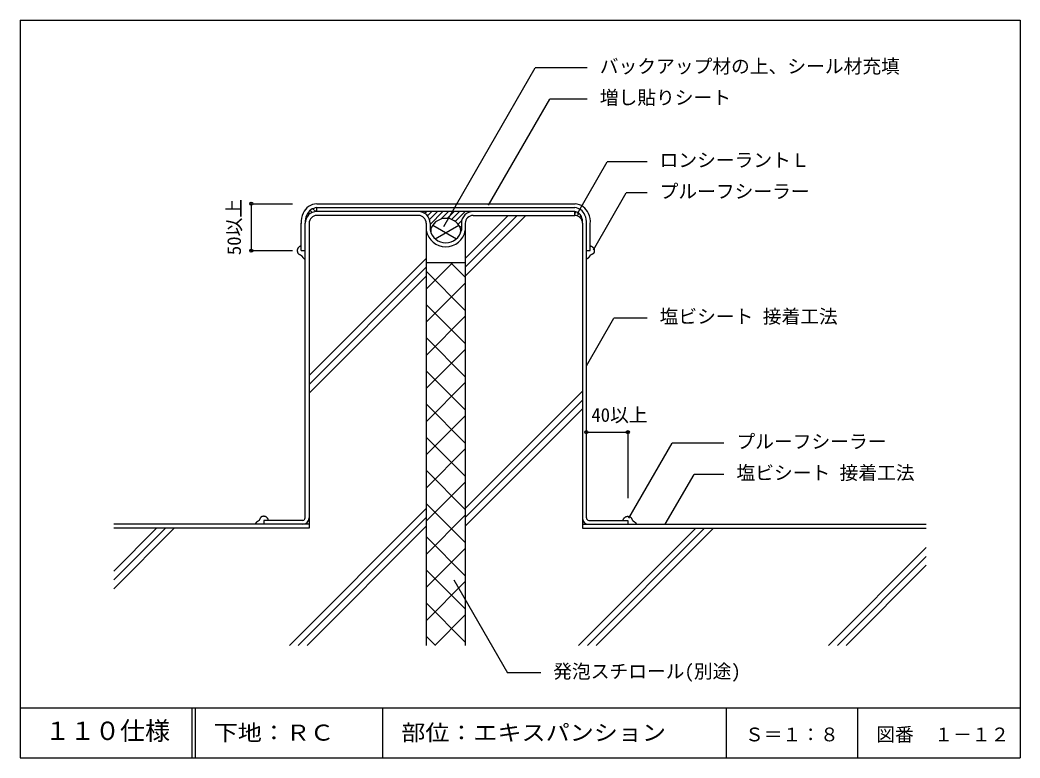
# Model space of a CAD drawing. Units: millimetres, scale not verified. Extents: x -706 to 574, y -987 to 981.
# Drawn here: x -706 to 574, y 37 to 981 of the extents above; entities that cross this region are included whole.
import ezdxf
from ezdxf.enums import TextEntityAlignment as Align

# ---------------------------------------------------------------- set-up
doc = ezdxf.new("R2010")
doc.units = ezdxf.units.MM
doc.header["$LTSCALE"] = 8
doc.header["$PDMODE"] = 32
doc.header["$PDSIZE"] = 4
for name, color, linetype in [('4-2', 7, 'Continuous'), ('4-4', 2, 'Continuous'), ('4-A', 7, 'Continuous'), ('4-B', 7, 'Continuous'), ('4-D', 4, 'Continuous'), ('4-E', 4, 'Continuous'), ('F-2', 7, 'Continuous'), ('F-5', 6, 'Continuous'), ('F-7', 1, 'Continuous'), ('F-A', 7, 'Continuous')]:
    doc.layers.add(name, color=color, linetype=linetype)
doc.styles.add('HG丸ｺﾞｼｯｸM-PRO', font='')
doc.styles.add('ＭＳ ゴシック', font='')
doc.styles.get('HG丸ｺﾞｼｯｸM-PRO').set_extended_font_data('HG丸ｺﾞｼｯｸM-PRO')
doc.styles.get('ＭＳ ゴシック').set_extended_font_data('MS Gothic')

msp = doc.modelspace()

# ---------------------------------------------------------------- linework, layer by layer
at = {"layer": '4-2'}
for p, q in [((3.834, 735.9), (-326.166, 735.9)), ((-196.166, 730.9), (-326.166, 730.9)), ((-126.166, 730.9), (3.834, 730.9)), ((3.834, 730.9), (3.834, 735.9)), ((-341.166, 685.9), (-341.166, 720.9)), ((-336.166, 720.9), (-336.166, 330.9)), ((-186.166, 720.9), (-186.166, 711.553)), ((-181.166, 720.9), (-181.166, 712.045)), ((-177.833, 718.665), (-147.455, 701.126)), ((-174.798, 701.056), (-144.441, 718.582)), ((-141.166, 720.9), (-141.166, 712.045)), ((-136.166, 720.9), (-136.166, 711.553)), ((13.834, 720.9), (13.834, 330.9)), ((18.834, 685.9), (18.834, 720.9)), ((-186.166, 670.9), (-136.166, 670.9)), ((-336.166, 335.9), (-394.166, 335.9)), ((13.834, 335.9), (71.834, 335.9)), ((-336.166, 330.9), (-586.166, 330.9)), ((13.834, 330.9), (453.834, 330.9))]:
    msp.add_line(p, q, dxfattribs=at)
for points in [[(-326.166, 735.9), (-326.166, 740.9), (4.088, 740.9)], [(-346.166, 691.897), (-346.297, 691.879), (-346.522, 691.846), (-346.746, 691.809), (-346.966, 691.763), (-347.183, 691.708), (-347.394, 691.639), (-347.514, 691.592), (-347.606, 691.551), (-347.762, 691.472), (-347.914, 691.385), (-348.063, 691.291), (-348.208, 691.191), (-348.35, 691.086), (-348.432, 691.024), (-348.526, 690.949), (-348.687, 690.819), (-348.845, 690.686), (-349, 690.551), (-349.154, 690.414), (-349.305, 690.275), (-349.393, 690.193), (-349.484, 690.108), (-349.64, 689.959), (-349.793, 689.807), (-349.943, 689.652), (-350.089, 689.493), (-350.231, 689.329), (-350.31, 689.232), (-350.379, 689.145), (-350.493, 688.99), (-350.601, 688.831), (-350.702, 688.668), (-350.795, 688.5), (-350.878, 688.329), (-350.922, 688.227), (-350.967, 688.113), (-351.034, 687.914), (-351.091, 687.71), (-351.138, 687.503)], [(23.834, 691.897), (23.965, 691.879), (24.19, 691.846), (24.413, 691.809), (24.634, 691.763), (24.85, 691.708), (25.062, 691.639), (25.182, 691.592), (25.274, 691.551), (25.43, 691.472), (25.582, 691.385), (25.73, 691.291), (25.875, 691.191), (26.018, 691.086), (26.099, 691.024), (26.194, 690.949), (26.355, 690.819), (26.513, 690.686), (26.668, 690.551), (26.821, 690.414), (26.973, 690.275), (27.061, 690.193), (27.152, 690.108), (27.307, 689.959), (27.461, 689.807), (27.611, 689.652), (27.757, 689.493), (27.898, 689.329), (27.978, 689.232), (28.047, 689.145), (28.161, 688.99), (28.269, 688.831), (28.37, 688.668), (28.462, 688.5), (28.546, 688.329), (28.59, 688.227), (28.634, 688.113), (28.702, 687.914), (28.758, 687.71), (28.806, 687.503)], [(-351.138, 687.503), (-351.178, 687.294), (-351.211, 687.083), (-351.228, 686.96), (-351.247, 686.812), (-351.274, 686.555), (-351.292, 686.299), (-351.302, 686.043), (-351.3, 685.788), (-351.286, 685.534), (-351.272, 685.387), (-351.258, 685.28), (-351.229, 685.095), (-351.195, 684.912), (-351.157, 684.728), (-351.117, 684.544), (-351.076, 684.359), (-351.053, 684.251), (-351.028, 684.129), (-350.985, 683.918), (-350.938, 683.709), (-350.886, 683.502), (-350.824, 683.299), (-350.748, 683.103), (-350.696, 682.992), (-350.643, 682.893), (-350.54, 682.727), (-350.423, 682.569), (-350.295, 682.419), (-350.158, 682.275), (-350.013, 682.139), (-349.926, 682.064), (-349.823, 681.98), (-349.642, 681.842), (-349.456, 681.711), (-349.265, 681.588), (-349.072, 681.471), (-348.876, 681.358), (-348.761, 681.294), (-348.638, 681.227)], [(-348.638, 681.227), (-348.425, 681.113), (-348.21, 681.001), (-347.995, 680.889), (-347.779, 680.779), (-347.563, 680.668), (-347.438, 680.603), (-347.269, 680.514), (-346.98, 680.358), (-346.695, 680.194), (-346.418, 680.019), (-346.151, 679.83), (-345.899, 679.625), (-345.759, 679.497), (-345.712, 679.451), (-345.633, 679.369), (-345.556, 679.285), (-345.482, 679.198), (-345.411, 679.109), (-345.343, 679.018), (-345.305, 678.964), (-345.246, 678.874), (-345.149, 678.716), (-345.058, 678.554), (-344.969, 678.392), (-344.88, 678.229), (-344.788, 678.068), (-344.732, 677.976), (-344.673, 677.884), (-344.566, 677.728), (-344.453, 677.576), (-344.335, 677.426), (-344.215, 677.279), (-344.093, 677.133), (-344.022, 677.048), (-343.932, 676.942), (-343.777, 676.761), (-343.62, 676.582), (-343.458, 676.406), (-343.292, 676.236)], [(26.305, 681.227), (26.092, 681.113), (25.878, 681.001), (25.663, 680.889), (25.447, 680.779), (25.231, 680.668), (25.105, 680.603), (24.937, 680.514), (24.647, 680.358), (24.362, 680.194), (24.085, 680.019), (23.819, 679.83), (23.566, 679.625), (23.427, 679.497), (23.38, 679.451), (23.3, 679.369), (23.224, 679.285), (23.15, 679.198), (23.078, 679.109), (23.011, 679.018), (22.973, 678.964), (22.913, 678.874), (22.817, 678.716), (22.726, 678.554), (22.637, 678.392), (22.548, 678.229), (22.456, 678.068), (22.4, 677.976), (22.341, 677.884), (22.233, 677.728), (22.12, 677.576), (22.003, 677.426), (21.883, 677.279), (21.76, 677.133), (21.689, 677.048), (21.6, 676.942), (21.445, 676.761), (21.287, 676.582), (21.126, 676.406), (20.959, 676.236)], [(28.806, 687.503), (28.845, 687.294), (28.879, 687.083), (28.896, 686.96), (28.914, 686.812), (28.941, 686.555), (28.96, 686.299), (28.969, 686.043), (28.968, 685.788), (28.954, 685.534), (28.939, 685.387), (28.926, 685.28), (28.897, 685.095), (28.862, 684.912), (28.824, 684.728), (28.784, 684.544), (28.744, 684.359), (28.721, 684.251), (28.696, 684.129), (28.652, 683.918), (28.606, 683.709), (28.554, 683.502), (28.491, 683.299), (28.415, 683.103), (28.364, 682.992), (28.311, 682.893), (28.207, 682.727), (28.091, 682.569), (27.963, 682.419), (27.825, 682.275), (27.68, 682.139), (27.594, 682.064), (27.491, 681.98), (27.31, 681.842), (27.123, 681.711), (26.933, 681.588), (26.739, 681.471), (26.543, 681.358), (26.428, 681.294), (26.305, 681.227)], [(-343.292, 676.236), (-343.119, 676.073), (-343.014, 675.982), (-342.952, 675.93), (-342.843, 675.844), (-342.73, 675.762), (-342.615, 675.684), (-342.496, 675.611), (-342.375, 675.544), (-342.304, 675.508), (-342.202, 675.461), (-342.023, 675.39), (-341.84, 675.328), (-341.654, 675.273), (-341.466, 675.224), (-341.277, 675.178), (-341.166, 675.152)], [(20.959, 676.236), (20.786, 676.073), (20.682, 675.982), (20.62, 675.93), (20.51, 675.844), (20.398, 675.762), (20.282, 675.684), (20.164, 675.611), (20.043, 675.544), (19.971, 675.508), (19.87, 675.461), (19.691, 675.39), (19.508, 675.328), (19.322, 675.273), (19.134, 675.224), (18.944, 675.178), (18.834, 675.152)], [(-392.564, 345.872), (-392.773, 345.912), (-392.984, 345.945), (-393.106, 345.962), (-393.255, 345.981), (-393.511, 346.008), (-393.768, 346.027), (-394.024, 346.036), (-394.279, 346.034), (-394.533, 346.02), (-394.679, 346.006), (-394.787, 345.992), (-394.971, 345.963), (-395.155, 345.929), (-395.339, 345.891), (-395.523, 345.851), (-395.708, 345.81), (-395.815, 345.787), (-395.937, 345.762), (-396.148, 345.719), (-396.358, 345.673), (-396.565, 345.62), (-396.767, 345.558), (-396.964, 345.482), (-397.074, 345.43), (-397.174, 345.377), (-397.339, 345.274), (-397.497, 345.157), (-397.648, 345.029), (-397.791, 344.892), (-397.927, 344.747), (-398.003, 344.66), (-398.087, 344.558), (-398.225, 344.376), (-398.355, 344.19), (-398.478, 344), (-398.596, 343.806), (-398.709, 343.61), (-398.773, 343.495), (-398.84, 343.372)], [(-388.169, 340.9), (-388.187, 341.031), (-388.22, 341.256), (-388.258, 341.48), (-388.303, 341.7), (-388.359, 341.917), (-388.428, 342.128), (-388.475, 342.248), (-388.516, 342.34), (-388.594, 342.496), (-388.681, 342.648), (-388.776, 342.797), (-388.876, 342.942), (-388.981, 343.084), (-389.043, 343.166), (-389.117, 343.261), (-389.247, 343.421), (-389.38, 343.579), (-389.515, 343.735), (-389.653, 343.888), (-389.792, 344.04), (-389.873, 344.127), (-389.959, 344.218), (-390.108, 344.374), (-390.26, 344.527), (-390.415, 344.677), (-390.574, 344.824), (-390.737, 344.965), (-390.834, 345.045), (-390.922, 345.113), (-391.077, 345.228), (-391.236, 345.336), (-391.399, 345.436), (-391.566, 345.529), (-391.738, 345.612), (-391.839, 345.656), (-391.953, 345.701), (-392.153, 345.768), (-392.357, 345.825), (-392.564, 345.872)], [(65.837, 340.9), (65.855, 341.031), (65.888, 341.256), (65.926, 341.48), (65.971, 341.7), (66.026, 341.917), (66.095, 342.128), (66.143, 342.248), (66.183, 342.34), (66.262, 342.496), (66.349, 342.648), (66.443, 342.797), (66.544, 342.942), (66.648, 343.084), (66.711, 343.166), (66.785, 343.261), (66.915, 343.421), (67.048, 343.579), (67.183, 343.735), (67.32, 343.888), (67.459, 344.04), (67.541, 344.127), (67.626, 344.218), (67.776, 344.374), (67.927, 344.527), (68.082, 344.677), (68.241, 344.824), (68.405, 344.965), (68.502, 345.045), (68.59, 345.113), (68.744, 345.228), (68.903, 345.336), (69.066, 345.436), (69.234, 345.529), (69.405, 345.612), (69.507, 345.656), (69.621, 345.701), (69.821, 345.768), (70.024, 345.825), (70.231, 345.872)], [(70.231, 345.872), (70.44, 345.912), (70.651, 345.945), (70.774, 345.962), (70.922, 345.981), (71.179, 346.008), (71.435, 346.027), (71.691, 346.036), (71.946, 346.034), (72.2, 346.02), (72.347, 346.006), (72.454, 345.992), (72.639, 345.963), (72.823, 345.929), (73.006, 345.891), (73.191, 345.851), (73.375, 345.81), (73.483, 345.787), (73.605, 345.762), (73.816, 345.719), (74.025, 345.673), (74.232, 345.62), (74.435, 345.558), (74.631, 345.482), (74.742, 345.43), (74.841, 345.377), (75.007, 345.274), (75.165, 345.157), (75.316, 345.029), (75.459, 344.892), (75.595, 344.747), (75.67, 344.66), (75.754, 344.558), (75.893, 344.376), (76.023, 344.19), (76.146, 344), (76.263, 343.806), (76.376, 343.61), (76.44, 343.495), (76.508, 343.372)], [(-403.83, 338.026), (-403.994, 337.853), (-404.085, 337.749), (-404.136, 337.686), (-404.223, 337.577), (-404.305, 337.465), (-404.383, 337.349), (-404.456, 337.231), (-404.523, 337.109), (-404.559, 337.038), (-404.605, 336.936), (-404.677, 336.757), (-404.739, 336.575), (-404.793, 336.389), (-404.842, 336.2), (-404.888, 336.011), (-404.914, 335.9)], [(-398.84, 343.372), (-398.954, 343.159), (-399.066, 342.944), (-399.177, 342.729), (-399.288, 342.514), (-399.399, 342.297), (-399.464, 342.172), (-399.552, 342.003), (-399.709, 341.714), (-399.873, 341.429), (-400.048, 341.152), (-400.237, 340.886), (-400.442, 340.633), (-400.57, 340.493), (-400.616, 340.446), (-400.698, 340.367), (-400.782, 340.29), (-400.868, 340.216), (-400.957, 340.145), (-401.049, 340.077), (-401.103, 340.039), (-401.192, 339.98), (-401.351, 339.884), (-401.512, 339.792), (-401.675, 339.703), (-401.838, 339.614), (-401.999, 339.522), (-402.09, 339.467), (-402.183, 339.407), (-402.339, 339.3), (-402.491, 339.187), (-402.64, 339.069), (-402.788, 338.949), (-402.934, 338.827), (-403.018, 338.756), (-403.124, 338.666), (-403.306, 338.511), (-403.485, 338.354), (-403.66, 338.193), (-403.83, 338.026)], [(76.508, 343.372), (76.622, 343.159), (76.734, 342.944), (76.845, 342.729), (76.955, 342.514), (77.066, 342.297), (77.131, 342.172), (77.22, 342.003), (77.376, 341.714), (77.541, 341.429), (77.716, 341.152), (77.904, 340.886), (78.109, 340.633), (78.237, 340.493), (78.283, 340.446), (78.365, 340.367), (78.449, 340.29), (78.536, 340.216), (78.625, 340.145), (78.716, 340.077), (78.77, 340.039), (78.86, 339.98), (79.018, 339.884), (79.18, 339.792), (79.343, 339.703), (79.505, 339.614), (79.666, 339.522), (79.758, 339.467), (79.85, 339.407), (80.006, 339.3), (80.158, 339.187), (80.308, 339.069), (80.455, 338.949), (80.601, 338.827), (80.686, 338.756), (80.792, 338.666), (80.973, 338.511), (81.153, 338.354), (81.328, 338.193), (81.498, 338.026)], [(81.498, 338.026), (81.661, 337.853), (81.752, 337.749), (81.804, 337.686), (81.89, 337.577), (81.973, 337.465), (82.05, 337.349), (82.123, 337.231), (82.19, 337.109), (82.226, 337.038), (82.273, 336.936), (82.344, 336.757), (82.406, 336.575), (82.461, 336.389), (82.51, 336.2), (82.556, 336.011), (82.582, 335.9)]]:
    msp.add_lwpolyline(points, dxfattribs=at)
for centre, radius, start, end in [((-319.354, 722.377), 21.862, 154.66986, 183.87337), ((-326.166, 720.9), 15, 90, 180), ((-324.871, 725.344), 15.61, 94.76119, 155.85136), ((-326.166, 720.9), 10, 90, 180), ((-196.166, 720.9), 15, 0, 90), ((-196.166, 720.9), 10, 0, 90), ((-126.166, 720.9), 15, 90, 180), ((-126.166, 720.9), 10, 90, 180), ((2.642, 725.325), 10.642, 23.08975, 83.57058), ((3.834, 720.9), 10, 0, 90), ((2.642, 725.325), 15.642, 23.08975, 84.69766), ((-4.168, 722.379), 23.063, 355.30551, 23.21443), ((-161.267, 706.87), 20.336, 89.77273, 153.05819), ((-161.066, 706.87), 20.336, 26.94181, 90.22727), ((-4.168, 722.379), 18.063, 355.30551, 23.21443), ((-161.267, 716.236), 20.336, 191.89363, 270.22727), ((-170.481, 711.553), 10, 153.05819, 206.94181), ((-161.066, 716.236), 20.336, 269.77273, 348.10637), ((-151.851, 711.553), 10, 333.05819, 26.94181), ((-344.166, 343.9), 8, 270, 0), ((21.834, 343.9), 8, 180, 270)]:
    msp.add_arc(centre, radius, start, end, dxfattribs=at)
at = {"layer": '4-4'}
for p, q in [((-326.36, 745.9), (4.303, 745.9)), ((-346.166, 685.9), (-346.166, 720.9)), ((23.834, 685.9), (23.834, 720.9)), ((-186.166, 711.553), (-186.166, 180.9)), ((-136.166, 711.553), (-136.166, 180.9)), ((-346.166, 685.9), (-341.166, 685.9)), ((-341.166, 343.9), (-341.166, 685.9)), ((18.834, 685.9), (23.834, 685.9)), ((18.834, 343.9), (18.834, 685.9)), ((-394.166, 335.9), (-586.166, 335.9)), ((-394.166, 340.9), (-394.166, 335.9)), ((-344.166, 340.9), (-394.166, 340.9)), ((21.834, 340.9), (71.834, 340.9)), ((71.834, 340.9), (71.834, 335.9)), ((71.834, 335.9), (453.834, 335.9))]:
    msp.add_line(p, q, dxfattribs=at)
for centre, radius, start, end in [((-324.871, 725.344), 20.61, 94.14331, 155.85136), ((2.642, 725.325), 20.642, 23.08975, 85.38468), ((-319.354, 722.377), 26.862, 154.66986, 183.87337), ((-4.168, 722.379), 28.063, 355.30551, 23.21443), ((-161.267, 716.236), 25.336, 190.65182, 270.22727), ((-161.066, 716.236), 25.336, 269.77273, 349.34818), ((-344.166, 343.9), 3, 270, 0), ((21.834, 343.9), 3, 180, 270)]:
    msp.add_arc(centre, radius, start, end, dxfattribs=at)
at = {"layer": '4-A'}
for p, q in [((-163.844, 716.735), (-46.693, 919.646)), ((19.959, 919.646), (-46.693, 919.646)), ((-106.289, 744.143), (-28.057, 879.646)), ((19.959, 879.646), (-28.057, 879.646)), ((7.319, 733.433), (45.547, 799.646)), ((96.513, 799.646), (45.547, 799.646)), ((27.841, 686.9), (69.84, 759.646)), ((96.513, 759.646), (69.84, 759.646)), ((18.834, 538.531), (54.119, 599.646)), ((96.513, 599.646), (54.119, 599.646)), ((73.114, 343.881), (128.404, 439.646)), ((194.887, 439.646), (128.404, 439.646)), ((119.807, 335.9), (156.611, 399.646)), ((194.887, 399.646), (156.611, 399.646)), ((-150.857, 264.73), (-82.133, 145.696)), ((-39.653, 145.696), (-82.133, 145.696))]:
    msp.add_line(p, q, dxfattribs=at)
at = {"layer": '4-B'}
for p, q in [((-410.081, 745.9), (-357.167, 745.9)), ((-410.081, 745.9), (-410.081, 685.9)), ((-410.081, 685.9), (-357.167, 685.9))]:
    msp.add_line(p, q, dxfattribs=at)
msp.add_lwpolyline([(18.834, 453.619), (71.834, 453.619), (71.834, 369.106)], dxfattribs=at)
at = {"layer": '4-B', "color": 1}
for p in [(-410.081, 745.9), (-410.081, 685.9), (18.834, 453.619), (71.834, 453.619)]:
    msp.add_point(p, dxfattribs=at)
at = {"layer": '4-D'}
for p, q in [((-339.519, 730.822), (-338.349, 729.651)), ((-337.525, 734.484), (-335.602, 732.561)), ((-334.785, 737.401), (-332.073, 734.689)), ((-331.297, 739.57), (-327.563, 735.835)), ((-326.893, 740.823), (-326.166, 740.096)), ((-193.324, 735.629), (-193.052, 735.9)), ((-188.244, 733.638), (-185.981, 735.9)), ((-184.492, 730.319), (-178.91, 735.9)), ((-181.976, 725.763), (-171.839, 735.9)), ((-181.166, 719.502), (-164.768, 735.9)), ((-167.31, 726.287), (-157.697, 735.9)), ((-159.39, 727.137), (-150.626, 735.9)), ((-153.65, 725.806), (-143.555, 735.9)), ((-149.083, 723.301), (-136.484, 735.9)), ((-129.88, 735.433), (-129.413, 735.9)), ((3.834, 733.382), (5.906, 735.454)), ((6.614, 730.506), (9.539, 733.43)), ((10.296, 728.531), (12.055, 730.29)), ((-341.183, 721.171), (-341.164, 721.153)), ((-340.829, 726.474), (-340.294, 725.94)), ((-145.435, 719.879), (-140.699, 724.614)), ((-142.687, 715.555), (-141.166, 717.076)), ((12.783, 725.362), (13.509, 726.088)), ((-181.166, 712.431), (-180.334, 713.264)), ((-179.432, 707.094), (-179.432, 707.094)), ((-142.187, 708.984), (-141.994, 709.177)), ((-186.166, 636.721), (-151.986, 670.9)), ((-155.147, 670.9), (-136.166, 651.919)), ((-186.166, 659.493), (-136.166, 609.493)), ((-186.166, 594.294), (-136.166, 644.294)), ((-186.166, 617.066), (-136.166, 567.066)), ((-186.166, 551.868), (-136.166, 601.868)), ((-186.166, 574.64), (-136.166, 524.64)), ((-186.166, 509.441), (-136.166, 559.441)), ((-186.166, 532.214), (-136.166, 482.214)), ((-186.166, 467.015), (-136.166, 517.015)), ((-186.166, 489.787), (-136.166, 439.787)), ((-186.166, 424.589), (-136.166, 474.589)), ((-186.166, 447.361), (-136.166, 397.361)), ((-186.166, 382.162), (-136.166, 432.162)), ((-186.166, 404.934), (-136.166, 354.934)), ((-186.166, 339.736), (-136.166, 389.736)), ((-186.166, 362.508), (-136.166, 312.508)), ((-186.166, 297.309), (-136.166, 347.309)), ((-186.166, 320.081), (-136.166, 270.081)), ((-186.166, 254.883), (-136.166, 304.883)), ((-186.166, 277.655), (-136.166, 227.655)), ((-186.166, 212.457), (-136.166, 262.457)), ((-186.166, 235.229), (-136.166, 185.229)), ((-175.296, 180.9), (-136.166, 220.03)), ((-186.166, 192.802), (-174.264, 180.9))]:
    msp.add_line(p, q, dxfattribs=at)
at = {"layer": '4-E'}
for p, q in [((-136.166, 675.992), (-81.258, 730.9)), ((-136.166, 653.365), (-58.631, 730.9)), ((-136.166, 664.679), (-69.944, 730.9)), ((-336.166, 525.992), (-186.166, 675.992)), ((-336.166, 514.679), (-186.166, 664.679)), ((-336.166, 503.365), (-186.166, 653.365)), ((-136.166, 355.992), (13.834, 505.992)), ((-136.166, 344.679), (13.834, 494.679)), ((-136.166, 333.365), (13.834, 483.365)), ((-361.258, 180.9), (-186.166, 355.992)), ((-349.944, 180.9), (-186.166, 344.679)), ((-338.631, 180.9), (-186.166, 333.365)), ((-586.166, 275.992), (-531.258, 330.9)), ((-586.166, 264.679), (-519.944, 330.9)), ((-586.166, 253.365), (-508.631, 330.9)), ((8.742, 180.9), (158.742, 330.9)), ((20.056, 180.9), (170.056, 330.9)), ((31.369, 180.9), (181.369, 330.9)), ((328.742, 180.9), (453.834, 305.992)), ((340.056, 180.9), (453.834, 294.679)), ((351.369, 180.9), (453.834, 283.365))]:
    msp.add_line(p, q, dxfattribs=at)
at = {"layer": 'F-2'}
for p, q in [((-242.166, 100.9), (-242.166, 36.9)), ((197.834, 100.9), (197.834, 36.9)), ((365.834, 100.9), (365.834, 36.9))]:
    msp.add_line(p, q, dxfattribs=at)
at = {"layer": 'F-5'}
for p, q in [((-706.166, 100.9), (573.834, 100.9)), ((-486.166, 100.9), (-486.166, 36.9)), ((-482.166, 100.9), (-482.166, 36.9))]:
    msp.add_line(p, q, dxfattribs=at)
at = {"layer": 'F-7'}
for p, q in [((-706.166, 980.9), (-706.166, 36.9)), ((-706.166, 980.9), (573.834, 980.9)), ((573.834, 980.9), (573.834, 36.9)), ((-706.166, 36.9), (573.834, 36.9))]:
    msp.add_line(p, q, dxfattribs=at)

# ---------------------------------------------------------------- texts
at = {"layer": '4-A', "style": 'ＭＳ ゴシック'}
for s, p in [('バックアップ材の上、シール材充填', (35.959, 907.646)), ('増し貼りシート', (35.959, 867.646)), ('ロンシーラントＬ', (112.513, 787.646)), ('プルーフシーラー', (112.513, 747.646)), ('塩ビシート 接着工法', (112.513, 587.646)), ('プルーフシーラー', (210.887, 427.646)), ('塩ビシート 接着工法', (210.887, 387.646)), ('発泡スチロール(別途)', (-23.653, 133.696))]:
    msp.add_text(s, height=17.6, dxfattribs=at).set_placement(p, align=Align.BOTTOM_LEFT)
at = {"layer": '4-B', "style": 'ＭＳ ゴシック'}
msp.add_text('50以上', height=17.6, rotation=90, dxfattribs=at).set_placement((-418.081, 680.101), align=Align.BOTTOM_LEFT)
msp.add_text('40以上', height=17.6, dxfattribs=at).set_placement((25.144, 461.619), align=Align.BOTTOM_LEFT)
at = {"layer": 'F-A', "style": 'HG丸ｺﾞｼｯｸM-PRO'}
for s, height, p in [('１１０仕様', 23.46, (-674.166, 52.9)), ('図番', 17.6, (389.834, 52.9)), ('Ｓ＝１：８', 17.6, (221.834, 52.9)), ('１－１２', 17.6, (464.102, 52.9))]:
    msp.add_text(s, height=height, dxfattribs=at).set_placement(p, align=Align.BOTTOM_LEFT)
at = {"layer": 'F-A', "style": 'HG丸ｺﾞｼｯｸM-PRO', "width": 1.1}
for s, p in [('下地：ＲＣ', (-458.166, 52.9)), ('部位：エキスパンション', (-218.166, 52.9))]:
    msp.add_text(s, height=20.53, dxfattribs=at).set_placement(p, align=Align.BOTTOM_LEFT)

doc.saveas('drawing.dxf')
